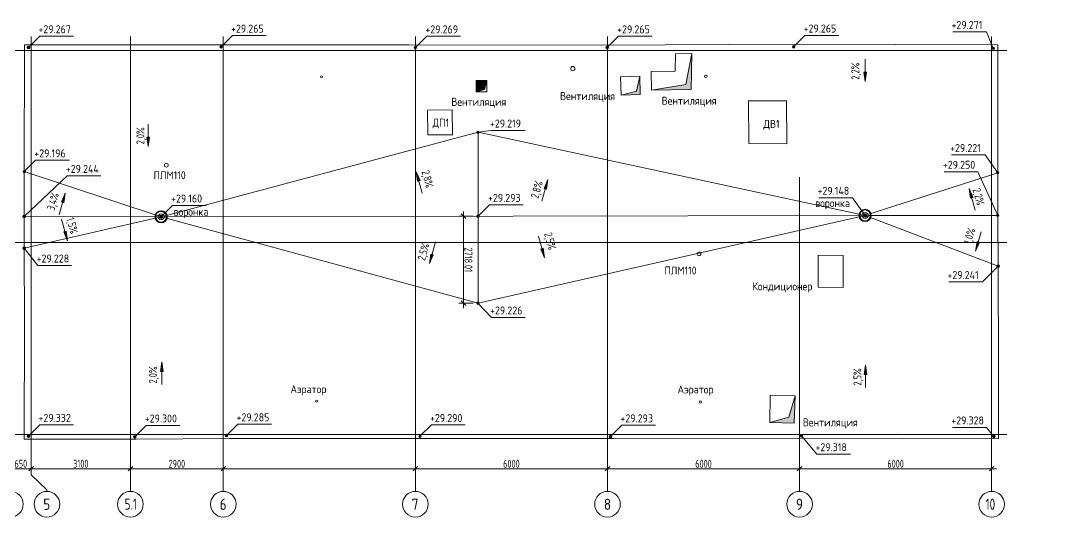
# Model space of a CAD drawing. Header units: millimetres. Extents: x -263990 to 193903, y -164417 to 240530.
# Drawn here: x 109992 to 142760, y -18263 to -2770 of the extents above; entities that cross this region are included whole.
import ezdxf
from ezdxf import colors
from ezdxf.entities.mleader import LeaderData, LeaderLine
from ezdxf.math import Vec2, Vec3

# ---------------------------------------------------------------- set-up
doc = ezdxf.new("R2010")
doc.units = ezdxf.units.MM
doc.header["$LTSCALE"] = 20
doc.layers.get('0').update_dxf_attribs({"lineweight": 0})
doc.layers.get('Defpoints').update_dxf_attribs({"color": 4})
doc.layers.add('Оси_марки', color=7, linetype='Continuous', lineweight=18)
doc.layers.add('Размеры', color=7, linetype='Continuous', lineweight=9)
doc.layers.add('Сантехнические приборы', color=7, linetype='Continuous', lineweight=18, true_color=0x0080c0)
doc.styles.add('GOST Common', font='gost-common.ttf', dxfattribs={"width": 0.9, "height": 350})
doc.styles.add('GOST Common_1', font='gost-common.ttf', dxfattribs={"width": 0.8, "height": 350})
doc.styles.add('GOST Common_2', font='gost-common.ttf', dxfattribs={"width": 0.9, "height": 250})
doc.styles.add('ISOCPEUR', font='isocpeur.ttf', dxfattribs={"width": 0.9, "height": 250})
doc.dimstyles.new('Основной_2_5_мм', dxfattribs={"dimscale": 304.8, "dimtxt": 251.428749, "dimasz": 0.463911, "dimexe": 0.492126, "dimexo": 0.492126, "dimgap": 0.098425, "dimtad": 1, "dimdec": 3, "dimrnd": 0.001, "dimdsep": 46, "dimtxsty": 'GOST Common_2', "dimblk1": 'OBLIQUE', "dimblk2": 'OBLIQUE', "dimsah": 1, "dimcen": 0.09, "dimdle": 0.492126, "dimazin": 2, "dimtfac": 1, "dimtdec": 4, "dimtix": 1, "dimtmove": 1, "dimatfit": 3, "dimfxl": 1, "dimtvp": 1, "dimtolj": 1, "dimtzin": 0, "dimlwd": 20, "dimlwe": 20, "dimarcsym": 2})

# ---------------------------------------------------------------- blocks, each defined once
blk = doc.blocks.new('Ось сетки - Круг_Ø8 мм-6577-_О__L1_0_000_')
at = {"layer": 'Оси_марки', "lineweight": 20}
for start, end in [(360, 180), (180, 360)]:
    blk.add_arc((0, 0), 4, start, end, dxfattribs=at)
blk = doc.blocks.new('_Oblique')
at = {"color": 0, "linetype": 'ByBlock', "lineweight": -2}
blk.add_line((-0.5, -0.5), (0.5, 0.5), dxfattribs=at)
blk = doc.blocks.new('109_Водосточная воронка - Радиус 70-1083720-_О__R_8_390_')
at = {"layer": 'Сантехнические приборы', "color": 7}
for radius in [191, 170, 50.8]:
    blk.add_circle((0, 0), radius, dxfattribs=at)
blk = doc.blocks.new('*D174')
at = {"layer": 'Defpoints', "color": 0, "transparency": 16777216}
for p in [(123814, -8867), (124268, -8867), (124267, -11585, 29176)]:
    blk.add_point(p, dxfattribs=at)
at = {"layer": 'Размеры', "color": 0, "lineweight": 20, "transparency": 16777216}
for p, q in [((123814, -11735), (123814, -8717)), ((124118, -8867), (123664, -8867)), ((124117, -11585), (123664, -11585))]:
    blk.add_line(p, q, dxfattribs=at)
at = {"layer": 'Размеры', "color": 0, "lineweight": 20, "transparency": 16777216, "xscale": 141.4, "yscale": 141.4, "zscale": 141.4}
for p, rotation in [((123814, -8867), 90), ((123814, -11585), 270)]:
    blk.add_blockref('_Oblique', p, dxfattribs=dict(at, rotation=rotation))
at = {"layer": 'Размеры', "color": 0, "lineweight": 20, "transparency": 16777216, "insert": (123969, -10226), "char_height": 250, "attachment_point": 5, "rotation": 270, "style": 'GOST Common_2'}
blk.add_mtext('\\A1;2718.01', dxfattribs=at)

msp = doc.modelspace()

# ---------------------------------------------------------------- hatches: boundary and pattern name
at = {"layer": 'Размеры', "lineweight": 20}
h = msp.add_hatch(color=256, dxfattribs=at)
edge = h.paths.add_edge_path(flags=0)
edge.add_arc((110225.11378, -3597.87035), 40, -0.000000005, 359.999999995)
h = msp.add_hatch(color=256, dxfattribs=at)
edge = h.paths.add_edge_path(flags=0)
edge.add_arc((116241.2601, -3580.74814), 40, -0.000000005, 359.999999995)
h = msp.add_hatch(color=256, dxfattribs=at)
edge = h.paths.add_edge_path(flags=0)
edge.add_arc((122311.64325, -3602.44071), 40, -0.000000005, 359.999999995)
h = msp.add_hatch(color=256, dxfattribs=at)
edge = h.paths.add_edge_path(flags=0)
edge.add_arc((128302.84402, -3601.62688), 40, -0.000000005, 359.999999995)
h = msp.add_hatch(color=256, dxfattribs=at)
edge = h.paths.add_edge_path(flags=0)
edge.add_arc((134126.42284, -3575.88), 40, -0.000000005, 359.999999995)
h = msp.add_hatch(color=256, dxfattribs=at)
edge = h.paths.add_edge_path(flags=0)
edge.add_arc((140362.87927, -3625.26133), 40, -0.000000005, 359.999999995)
h = msp.add_hatch(color=256, dxfattribs=at)
h.dxf.hatch_style = 1
h.paths.add_polyline_path([(130944.77169, -3785.14779), (130754.44991, -4748.91386), (129683.46937, -4926.03893), (130927.1311, -4910.60358)])
h = msp.add_hatch(color=256, dxfattribs=at)
h.dxf.hatch_style = 1
h.paths.add_polyline_path([(129335.04977, -5066.21376), (129320.76101, -4493.94528), (129320.17935, -4493.96063), (129219.72595, -4965.58364), (128735.65963, -5082.47386)])
for points in [[(136363.03663, -4663.73409), (136402.53238, -4363.73409), (136323.54088, -4363.73409)], [(113964.9789, -6695.55242), (114004.47465, -6395.55242), (113925.48315, -6395.55242)], [(122339.0087, -7478.32307), (122381.247, -7777.94924), (122457.35672, -7756.80765)], [(126451.95628, -7720.51035), (126333.60826, -7998.99493), (126409.71798, -8020.13652)], [(111373.77387, -8148.52979), (111253.80711, -8426.32089), (111329.7925, -8447.90507)], [(139604.22353, -8007.14609), (139648.2049, -8306.52136), (139724.19029, -8284.93718)], [(111445.72543, -9636.36614), (111401.74407, -9336.99086), (111325.75867, -9358.57504)], [(139810.38631, -9959.17769), (139930.35307, -9681.38659), (139854.36768, -9659.80241)], [(122751.33892, -10345.10355), (122869.68695, -10066.61897), (122793.57722, -10045.47738)], [(126349.34756, -10170.61509), (126307.10926, -9870.98893), (126230.99953, -9892.13052)], [(114392.06505, -13421.04255), (114352.5693, -13721.04255), (114431.5608, -13721.04255)], [(136369.80937, -13516.02213), (136330.31362, -13816.02213), (136409.30512, -13816.02213)]]:
    msp.add_hatch(color=256, dxfattribs=at).paths.add_polyline_path(points, flags=0)
h = msp.add_hatch(color=256, dxfattribs=at)
h.dxf.hatch_style = 1
h.paths.add_polyline_path([(124212.43492, -4626.81206), (124208.98429, -4982.04806), (124474.07093, -4911.3378), (124547.44639, -4632.8827)])
h = msp.add_hatch(color=256, dxfattribs=at)
edge = h.paths.add_edge_path(flags=0)
edge.add_arc((124267.84788, -6246.38647), 40, -0.000000005, 359.999999995)
h = msp.add_hatch(color=256, dxfattribs=at)
edge = h.paths.add_edge_path(flags=0)
edge.add_arc((110095.73445, -7475.07307), 40, -0.000000005, 359.999999995)
h = msp.add_hatch(color=256, dxfattribs=at)
edge = h.paths.add_edge_path(flags=0)
edge.add_arc((140499.58, -7507.82323), 40, -0.000000005, 359.999999995)
h = msp.add_hatch(color=256, dxfattribs=at)
edge = h.paths.add_edge_path(flags=0)
edge.add_arc((110092.93107, -8877.36501), 40, -0.000000005, 359.999999995)
h = msp.add_hatch(color=256, dxfattribs=at)
edge = h.paths.add_edge_path(flags=0)
edge.add_arc((114368.62955, -8885.91273), 40, -0.000000005, 359.999999995)
h = msp.add_hatch(color=256, dxfattribs=at)
edge = h.paths.add_edge_path(flags=0)
edge.add_arc((124267.84788, -8866.75802), 40, -0.000000005, 359.999999995)
h = msp.add_hatch(color=256, dxfattribs=at)
edge = h.paths.add_edge_path(flags=0)
edge.add_arc((136359.06377, -8843.36185), 40, -0.000000005, 359.999999995)
h = msp.add_hatch(color=256, dxfattribs=at)
edge = h.paths.add_edge_path(flags=0)
edge.add_arc((140500.19018, -8841.46717), 40, -0.000000005, 359.999999995)
h = msp.add_hatch(color=256, dxfattribs=at)
edge = h.paths.add_edge_path(flags=0)
edge.add_arc((110089.41076, -9866.99532), 40, -0.000000005, 359.999999995)
h = msp.add_hatch(color=256, dxfattribs=at)
edge = h.paths.add_edge_path(flags=0)
edge.add_arc((140511.94807, -10429.76581), 40, -0.000000005, 359.999999995)
h = msp.add_hatch(color=256, dxfattribs=at)
edge = h.paths.add_edge_path(flags=0)
edge.add_arc((124267.25991, -11584.76829), 40, -0.000000005, 359.999999995)
h = msp.add_hatch(color=256, dxfattribs=at)
h.dxf.hatch_style = 1
h.paths.add_polyline_path([(134176.25742, -14472.81722), (133975.61995, -15146.33924), (133379.12417, -15308.30051), (133379.12061, -15308.47435), (134141.89632, -15333.80303)])
h = msp.add_hatch(color=256, dxfattribs=at)
edge = h.paths.add_edge_path(flags=0)
edge.add_arc((110227.51537, -15738.54775), 40, -0.000000005, 359.999999995)
h = msp.add_hatch(color=256, dxfattribs=at)
edge = h.paths.add_edge_path(flags=0)
edge.add_arc((113545.8819, -15756.24148), 40, -0.000000005, 359.999999995)
h = msp.add_hatch(color=256, dxfattribs=at)
edge = h.paths.add_edge_path(flags=0)
edge.add_arc((116412.88963, -15719.81734), 40, -0.000000005, 359.999999995)
h = msp.add_hatch(color=256, dxfattribs=at)
edge = h.paths.add_edge_path(flags=0)
edge.add_arc((122455.43348, -15742.14453), 40, -0.000000005, 359.999999995)
h = msp.add_hatch(color=256, dxfattribs=at)
edge = h.paths.add_edge_path(flags=0)
edge.add_arc((128404.68139, -15751.54117), 40, -0.000000005, 359.999999995)
h = msp.add_hatch(color=256, dxfattribs=at)
edge = h.paths.add_edge_path(flags=0)
edge.add_arc((134372.90979, -15731.40876), 40, -0.000000005, 359.999999995)
h = msp.add_hatch(color=256, dxfattribs=at)
edge = h.paths.add_edge_path(flags=0)
edge.add_arc((140379.23856, -15744.73263), 40, -0.000000005, 359.999999995)

# ---------------------------------------------------------------- linework, layer by layer
for p, q in [((110225.11378, -3597.87035), (110579.9719, -3243.01223)), ((110311.64325, -16950.44209), (110311.64325, -3256.27129)), ((110579.9719, -3243.01223), (111632.54534, -3243.01223)), ((113411.64325, -17462.99997), (113411.64325, -3256.27129)), ((116241.2601, -3580.74814), (116596.11822, -3225.89002)), ((116311.64325, -17462.99997), (116311.64325, -3256.27129)), ((116596.11822, -3225.89002), (117648.69166, -3225.89002)), ((122311.64325, -3602.44071), (122666.50137, -3247.58259)), ((122311.64325, -17462.99997), (122311.64325, -3256.27129)), ((122666.50137, -3247.58259), (123719.07481, -3247.58259)), ((128302.84402, -3601.62688), (128657.70214, -3246.76876)), ((128311.64325, -17462.99997), (128311.64325, -3256.27129)), ((128657.70214, -3246.76876), (129710.27558, -3246.76876)), ((134126.42284, -3575.88), (134481.28096, -3221.02188)), ((134481.28096, -3221.02188), (135533.8544, -3221.02188)), ((139101.42061, -3110.47654), (140153.99405, -3110.47654)), ((140362.87927, -3625.26133), (140153.99405, -3110.47654)), ((140311.64325, -17462.99997), (140311.64325, -3256.27129)), ((94157.99999, -3690.217), (140786.26471, -3690.217)), ((134011.64325, -3700.217), (134011.64325, -3690.217)), ((140311.64325, -3690.217), (140311.64325, -3700.217)), ((136363.03663, -3963.73409), (136363.03663, -4663.73409)), ((136402.53238, -4363.73409), (136323.54088, -4363.73409)), ((136323.54088, -4363.73409), (136363.03663, -4663.73409)), ((136363.03663, -4663.73409), (136402.53238, -4363.73409)), ((113964.9789, -5995.55242), (113964.9789, -6695.55242)), ((124267.84788, -6246.38647, 29218.58679), (124683.15211, -6189.60119, 29218.58679)), ((124683.15211, -6189.60119, 29218.58679), (125735.72555, -6189.60119, 29218.58679)), ((114004.47465, -6395.55242), (113925.48315, -6395.55242)), ((113925.48315, -6395.55242), (113964.9789, -6695.55242)), ((113964.9789, -6695.55242), (114004.47465, -6395.55242)), ((110095.73445, -7475.07307, 29175.57371), (110450.59257, -7120.21495, 29175.57371)), ((110450.59257, -7120.21495, 29175.57371), (111503.16601, -7120.21495, 29175.57371)), ((139056.45356, -6954.58476, 10.58045), (140109.027, -6954.58476, 10.58045)), ((140499.58, -7507.82323, 29175.57371), (140109.027, -6954.58476, 10.58045)), ((122339.0087, -7478.32307), (122381.247, -7777.94924)), ((122457.35672, -7756.80765), (122339.0087, -7478.32307)), ((122526.3594, -8152.78561), (122339.0087, -7478.32307)), ((138830.55429, -7478.00269, -29164.99326), (139883.12773, -7478.00269, -29164.99326)), ((140500.19018, -8841.46717), (139883.12773, -7478.00269, -29164.99326)), ((110092.93107, -8877.36501, 29175.57371), (111435.37044, -7605.50398, 29175.57371)), ((111435.37044, -7605.50398, 29175.57371), (112487.94388, -7605.50398, 29175.57371)), ((122381.247, -7777.94924), (122457.35672, -7756.80765)), ((126264.60557, -8394.97289), (126451.95628, -7720.51035)), ((126451.95628, -7720.51035), (126333.60826, -7998.99493)), ((126409.71798, -8020.13652), (126451.95628, -7720.51035)), ((134311.64325, -17462.99997), (134311.64325, -7653.03424)), ((111182.50105, -8821.89055), (111373.77387, -8148.52979)), ((111373.77387, -8148.52979), (111253.80711, -8426.32089)), ((111329.7925, -8447.90507), (111373.77387, -8148.52979)), ((126333.60826, -7998.99493), (126409.71798, -8020.13652)), ((139604.22353, -8007.14609), (139648.2049, -8306.52136)), ((139724.19029, -8284.93718), (139604.22353, -8007.14609)), ((139795.49634, -8680.50685), (139604.22353, -8007.14609)), ((124267.84788, -8866.75802, 29175.57371), (124622.706, -8511.8999, 29175.57371)), ((124622.706, -8511.8999, 29175.57371), (125675.27944, -8511.8999, 29175.57371)), ((134915.93733, -8290.12338), (135968.51077, -8290.12338)), ((136359.06377, -8843.36185, 29164.99326), (135968.51077, -8290.12338)), ((139648.2049, -8306.52136), (139724.19029, -8284.93718)), ((114368.62955, -8885.91273, 29175.57371), (114723.48767, -8531.05461, 29175.57371)), ((114723.48767, -8531.05461, 29175.57371), (115776.06111, -8531.05461, 29175.57371)), ((111254.45262, -8963.00538), (111445.72543, -9636.36614)), ((111401.74407, -9336.99086), (111325.75867, -9358.57504)), ((111325.75867, -9358.57504), (111445.72543, -9636.36614)), ((111445.72543, -9636.36614), (111401.74407, -9336.99086)), ((126161.99685, -9496.15256), (126349.34756, -10170.61509)), ((139981.14207, -9358.04561), (139810.38631, -9959.17769)), ((94157.99999, -9690.217), (140786.26471, -9690.217)), ((122938.68963, -9670.64101), (122751.33892, -10345.10355)), ((139854.36768, -9659.80241), (139810.38631, -9959.17769)), ((139810.38631, -9959.17769), (139930.35307, -9681.38659)), ((139930.35307, -9681.38659), (139854.36768, -9659.80241)), ((110089.41076, -9866.99532), (110522.77008, -10405.00714, 29175.57371)), ((122792.08286, -10049.79234), (122749.84456, -10349.4185)), ((122749.84456, -10349.4185), (122868.19258, -10070.93393)), ((122868.19258, -10070.93393), (122792.08286, -10049.79234)), ((126307.10926, -9870.98893), (126230.99953, -9892.13052)), ((126230.99953, -9892.13052), (126349.34756, -10170.61509)), ((126349.34756, -10170.61509), (126307.10926, -9870.98893)), ((110522.77008, -10405.00714, 29175.57371), (111575.34352, -10405.00714, 29175.57371)), ((140511.94807, -10429.76581, -1.47694), (140025.50812, -10921.47774, -29164.99326)), ((138972.93468, -10921.47774, -29164.99326), (140025.50812, -10921.47774, -29164.99326)), ((124267.25991, -11584.76829, 29175.57371), (124688.10765, -12027.36882, 29175.57371)), ((124688.10765, -12027.36882, 29175.57371), (125740.6811, -12027.36882, 29175.57371)), ((114392.06505, -13421.04255), (114352.5693, -13721.04255)), ((114431.5608, -13721.04255), (114392.06505, -13421.04255)), ((114392.06505, -14121.04255), (114392.06505, -13421.04255)), ((114352.5693, -13721.04255), (114431.5608, -13721.04255)), ((136369.80937, -13516.02213), (136330.31362, -13816.02213)), ((136409.30512, -13816.02213), (136369.80937, -13516.02213)), ((136369.80937, -14216.02213), (136369.80937, -13516.02213)), ((136330.31362, -13816.02213), (136409.30512, -13816.02213)), ((110227.51537, -15738.54775), (110582.37349, -15383.68963)), ((110582.37349, -15383.68963), (111634.94693, -15383.68963)), ((116412.88963, -15719.81734), (116767.74775, -15364.95922)), ((116767.74775, -15364.95922), (117820.32119, -15364.95922)), ((122455.43348, -15742.14453), (122810.2916, -15387.28641)), ((122810.2916, -15387.28641), (123862.86504, -15387.28641)), ((128404.68139, -15751.54117), (128759.53951, -15396.68305)), ((128759.53951, -15396.68305), (129812.11295, -15396.68305)), ((94157.99999, -15690.217), (140786.26471, -15690.217)), ((113545.8819, -15756.24148), (113900.74002, -15401.38336)), ((113900.74002, -15401.38336), (114953.31346, -15401.38336)), ((139093.7488, -15462.64712), (140146.32224, -15462.64712)), ((140379.23856, -15744.73263), (140146.32224, -15462.64712)), ((134372.90979, -15731.40876), (134851.07358, -16298.28253)), ((134851.07358, -16298.28253), (135903.64702, -16298.28253)), ((109511.64325, -16754.95252), (110461.64325, -16754.95252)), ((110161.64325, -16754.95252), (113561.64325, -16754.95252)), ((110311.64325, -16804.96762), (110311.64325, -16904.95252)), ((110311.64325, -16804.96762), (110311.64325, -16904.95252)), ((110311.64325, -16950.44209), (110802.07024, -17412.19997)), ((113261.64325, -16754.95252), (116461.64325, -16754.95252)), ((113411.64325, -16804.96762), (113411.64325, -16904.95252)), ((116161.64325, -16754.95252), (122461.64325, -16754.95252)), ((116311.64325, -16804.96762), (116311.64325, -16904.95252)), ((122161.64325, -16754.95252), (128461.64325, -16754.95252)), ((122311.64325, -16804.96762), (122311.64325, -16904.95252)), ((122311.64325, -16804.96762), (122311.64325, -16904.95252)), ((128161.64325, -16754.95252), (134461.64325, -16754.95252)), ((128311.64325, -16804.96762), (128311.64325, -16904.95252)), ((128311.64325, -16804.96762), (128311.64325, -16904.95252)), ((134161.64325, -16754.95252), (140461.64325, -16754.95252)), ((134311.64325, -16804.96762), (134311.64325, -16904.95252)), ((134311.64325, -16804.96762), (134311.64325, -16904.95252)), ((140311.64325, -16804.96762), (140311.64325, -16904.95252)), ((110802.07024, -17412.19997), (110802.07024, -17462.99997))]:
    msp.add_line(p, q, dxfattribs=at)
msp.add_lwpolyline([(110102.8183, -3515.12779), (116096.11222, -3516.3327), (122122.09706, -3516.20391), (128118.2009, -3528.85099), (134111.99342, -3497.24695), (140504.30659, -3517.97263), (140499.57392, -7494.54369), (140500.24197, -8954.6632), (140511.96785, -10429.79382), (140526.37715, -13531.17826), (140526.66729, -15824.85604), (134441.08145, -15799.83396), (128510.54489, -15810.75245), (122511.00061, -15815.0681), (116511.93867, -15808.31673), (113589.3011, -15828.84496), (110096.82248, -15835.78554), (110102.20502, -12244.74125), (110090.95582, -9865.45025), (110095.73452, -7475.07307)], close=True, dxfattribs=at)
for points in [[(130927.1311, -4910.60358), (130944.77169, -3785.14779), (130441.05239, -3791.39955), (130426.16597, -4338.61536), (129679.34443, -4347.88431), (129683.46937, -4926.03893), (130927.1311, -4910.60358)], [(129683.46937, -4926.03893), (130754.44991, -4748.91386), (130944.77169, -3785.14779)], [(129335.04977, -5066.21376), (128735.65963, -5082.47386), (128720.12418, -4509.79645), (129320.76101, -4493.94528), (129335.04977, -5066.21376)], [(128735.65963, -5082.47386), (129219.72595, -4965.58364), (129320.17935, -4493.96063)], [(124542.05533, -4981.42078), (124547.44639, -4632.8827), (124212.43492, -4626.81206), (124208.98429, -4982.04806), (124542.05533, -4981.42078)], [(124208.98429, -4982.04806), (124474.07093, -4911.3378), (124547.44639, -4632.8827)], [(123457.23312, -5545.92931), (122689.73797, -5553.79205), (122698.40351, -6325.07699), (123471.0202, -6326.42591), (123457.23312, -5545.92931)], [(132729.58371, -6594.2682), (133912.80123, -6605.87209), (133904.03042, -5267.61011), (132717.1611, -5261.68177), (132729.58371, -6594.2682)], [(110095.73452, -7475.07307), (114281.74872, -8857.22608)], [(110090.95582, -9865.45025), (114279.44367, -8906.33528)], [(114277.13546, -8885.72982), (110092.93114, -8877.36501)], [(134890.496, -11083.02538), (135673.23033, -11095.36107), (135678.80021, -10099.25159), (134896.10611, -10079.72244), (134890.496, -11083.02538)], [(134896.10611, -10079.72244), (134890.496, -11083.02538)], [(133378.55331, -15308.45551), (133975.61995, -15146.33924), (134176.25742, -14472.81722)], [(134141.89632, -15333.80303), (134176.25742, -14472.81722), (133396.5161, -14458.41541), (133379.12061, -15308.47435), (134141.89632, -15333.80303)]]:
    msp.add_lwpolyline(points, dxfattribs=at)
for points, elevation in [([(124267.84788, -6246.38647), (114457.03525, -8862.34027)], 29218.58679), ([(124267.84788, -6246.38647), (124267.84788, -11584.63499)], 29225.98359), ([(124267.84788, -6246.38647), (136269.94823, -8824.22144)], 29218.58679), ([(136445.81068, -8815.38132), (140499.58, -7507.82323)], 29175.57371), ([(136267.91606, -8843.53822), (114460.1238, -8885.73569)], 29175.57371), ([(136450.21164, -8843.32015), (140500.19018, -8841.46717)], 29164.99326), ([(124267.84788, -11584.63499), (114456.90247, -8909.97765)], 29225.98359), ([(136270.1718, -8863.51509), (124267.84788, -11584.63499)], 29175.57371), ([(140511.96785, -10429.79382), (136444.21048, -8875.88836)], 29213.44926)]:
    msp.add_lwpolyline(points, dxfattribs=dict(at, elevation=elevation))
for centre, radius in [((110225.11378, -3597.87035), 40), ((116241.2601, -3580.74814), 40), ((122311.64325, -3602.44071), 40), ((128302.84402, -3601.62688), 40), ((134126.42284, -3575.88), 40), ((140362.87927, -3625.26133), 40), ((127228.55066, -4256.86827, 29275.27943), 65.1013), ((119381.80469, -4517.06812, 29252.49712), 30.69386), ((131383.88746, -4499.33812, 29259.91873), 37.49129), ((124267.84788, -6246.38647, 29218.58679), 40), ((110095.73445, -7475.07307, 29175.57371), 40), ((114531.89197, -7272.29195, 29195.88151), 59.69138), ((140499.58, -7507.82323, 29175.57371), 40), ((110092.93107, -8877.36501, 29175.57371), 40), ((114368.62963, -8885.91273, 29159.68432), 91.49434), ((114368.62955, -8885.91273, 29175.57371), 40), ((124267.84788, -8866.75802, 29175.57371), 40), ((136359.06377, -8843.36185, 29164.99326), 91.14788), ((136359.06377, -8843.36185, 29164.99326), 40), ((140500.19018, -8841.46717), 40), ((110089.41076, -9866.99532), 40), ((131169.92057, -10043.15242, 29241.40281), 59.39888), ((140511.94807, -10429.76581, -1.47694), 40), ((124267.25991, -11584.76829, 29175.57371), 40), ((119227.60993, -14644.1015, 29271.70203), 33.22716), ((131212.17198, -14671.2943, 29285.73607), 36.27308), ((110227.51537, -15738.54775), 40), ((113545.8819, -15756.24148), 40), ((116412.88963, -15719.81734), 40), ((122455.43348, -15742.14453), 40), ((128404.68139, -15751.54117), 40), ((134372.90979, -15731.40876), 40), ((140379.23856, -15744.73263), 40)]:
    msp.add_circle(centre, radius, dxfattribs=at)
for start, end in [(359.999999997, 179.999999997), (179.999999997, 359.999999997)]:
    msp.add_arc((110802.07024, -17862.99997), 400, start, end, dxfattribs=at)

# ---------------------------------------------------------------- block references
for p in [(114368.62963, -8885.91273, 29159.68432), (136359.06377, -8843.36185, 29218.58679)]:
    msp.add_blockref('109_Водосточная воронка - Радиус 70-1083720-_О__R_8_390_', p, dxfattribs=at)
for name, p, xscale, yscale, zscale in [('_Oblique', (110311.64325, -16754.95252), 141.4, 141.4, 141.4), ('_Oblique', (113411.64325, -16754.95252), 141.4, 141.4, 141.4), ('_Oblique', (116311.64325, -16754.95252), 141.4, 141.4, 141.4), ('_Oblique', (122311.64325, -16754.95252), 141.4, 141.4, 141.4), ('_Oblique', (128311.64325, -16754.95252), 141.4, 141.4, 141.4), ('_Oblique', (134311.64325, -16754.95252), 141.4, 141.4, 141.4), ('_Oblique', (140311.64325, -16754.95252), 141.4, 141.4, 141.4), ('Ось сетки - Круг_Ø8 мм-6577-_О__L1_0_000_', (109661.64325, -17862.99997), 99.99999999999994, 99.99999999999994, 99.99999999999994), ('Ось сетки - Круг_Ø8 мм-6577-_О__L1_0_000_', (113411.64325, -17862.99997), 99.99999999999994, 99.99999999999994, 99.99999999999994), ('Ось сетки - Круг_Ø8 мм-6577-_О__L1_0_000_', (116311.64325, -17862.99997), 99.99999999999994, 99.99999999999994, 99.99999999999994), ('Ось сетки - Круг_Ø8 мм-6577-_О__L1_0_000_', (122311.64325, -17862.99997), 99.99999999999994, 99.99999999999994, 99.99999999999994), ('Ось сетки - Круг_Ø8 мм-6577-_О__L1_0_000_', (128311.64325, -17862.99997), 99.99999999999994, 99.99999999999994, 99.99999999999994), ('Ось сетки - Круг_Ø8 мм-6577-_О__L1_0_000_', (134311.64325, -17862.99997), 99.99999999999994, 99.99999999999994, 99.99999999999994), ('Ось сетки - Круг_Ø8 мм-6577-_О__L1_0_000_', (140311.64325, -17862.99997), 99.99999999999994, 99.99999999999994, 99.99999999999994)]:
    msp.add_blockref(name, p, dxfattribs=dict(at, xscale=xscale, yscale=yscale, zscale=zscale))
at = {"layer": 'Размеры', "lineweight": 20, "xscale": 141.4, "yscale": 141.4, "zscale": 141.4, "rotation": 180}
for p in [(110311.64325, -16754.95252), (113411.64325, -16754.95252), (116311.64325, -16754.95252), (122311.64325, -16754.95252), (128311.64325, -16754.95252), (134311.64325, -16754.95252)]:
    msp.add_blockref('_Oblique', p, dxfattribs=at)

# ---------------------------------------------------------------- texts
at = {"layer": 'Размеры', "lineweight": 20, "char_height": 250, "width": 1266.66625, "attachment_point": 1, "rotation": 359.999999995, "style": 'ISOCPEUR'}
for s, insert in [('+29.267', (110537.24265, -2902.54339, -29175.57371)), ('+29.265', (116553.38896, -2885.42118, -29175.57371)), ('+29.269', (122623.77212, -2907.11375, -29175.57371)), ('+29.265', (128614.97288, -2906.29992, -29175.57371)), ('+29.265', (134438.55171, -2880.55304, -29175.57371)), ('+29.271', (139058.69136, -2770.0077, -29175.57371)), ('Вентиляция', (123432.84665, -5170.42643)), ('Вентиляция', (126830.12704, -4990.05915)), ('Вентиляция', (130004.23521, -5135.84974)), ('ДП1', (122852.58679, -5820.76328)), ('+29.219', (124640.42286, -5849.13235, 43.01308)), ('ДВ1', (133184.14158, -5861.87709)), ('+29.196', (110407.86331, -6779.74611)), ('+29.221', (139013.7243, -6614.11592, -29164.99326)), ('+29.250', (138787.82504, -7137.53385, -58340.56697)), ('+29.244', (111392.64118, -7265.03514)), ('ПЛМ110', (114133.90219, -7462.58437)), ('+29.160', (114680.75842, -8190.58577)), ('+29.293', (124579.97674, -8171.43106)), ('+29.148', (134873.20808, -7949.65454, -29175.57371)), ('воронка', (134798.34647, -8331.68461)), ('воронка', (114760.46064, -8604.17554)), ('+29.228', (110480.04082, -10064.5383)), ('ПЛМ110', (130090.58622, -10439.15681)), ('+29.241', (138930.20543, -10581.00889, -58340.56697)), ('Кондиционер', (132837.44014, -10932.66107)), ('+29.226', (124645.3784, -11686.89998)), ('Аэратор', (118411.12968, -14144.003)), ('Аэратор', (130501.64722, -14153.07949)), ('+29.332', (110539.64423, -15043.22079, -29175.57371)), ('+29.300', (113858.01076, -15060.91452, -29175.57371)), ('+29.285', (116725.01849, -15024.49038, -29175.57371)), ('+29.290', (122767.56234, -15046.81757, -29175.57371)), ('+29.293', (128716.81025, -15056.21421, -29175.57371)), ('Вентиляция', (134412.00358, -15181.94048)), ('+29.328', (139051.01954, -15122.17828, -29175.57371)), ('+29.318', (134808.34433, -15957.81369, -29175.57371))]:
    msp.add_mtext(s, dxfattribs=dict(at, insert=insert))
at = {"layer": 'Размеры', "lineweight": 20, "char_height": 250, "attachment_point": 1, "line_spacing_factor": 1.022761, "style": 'GOST Common_2'}
for s, insert, width, rotation in [('2,2%', (135928, -4602), 712.0296956, 89.999999995), ('2,0%', (113597, -6622), 712.0296956, 89.999999995), ('2,8%', (122740, -7407), 790.4736451, 285.524110992), ('2,8%', (125909, -8264), 790.4736451, 74.475888998), ('3,4%', (110794, -8637), 790.4736451, 74.142433396), ('2,2%', (139952, -7967), 790.4736451, 285.857566594), ('1,5%', (111646.01705, -8880.46985), 790.4736451, 285.857566594), ('2,5%', (126573, -9351), 790.4736451, 285.524110992), ('1,0%', (139430, -9690.217), 790.4736451, 74.142433396), ('2,5%', (122371, -10205), 790.4736451, 74.475888998), ('2,0%', (113991, -14091), 712.0296956, 89.999999995), ('2,5%', (135995, -14157), 712.0296956, 89.999999995)]:
    msp.add_mtext(s, dxfattribs=dict(at, insert=insert, width=width, rotation=rotation))
at = {"layer": 'Размеры', "lineweight": 20}
for s, insert, char_height, width, attachment_point, style in [('\\A1;650', (109986.64325, -16599.95252), 250, 567.6323623, 5, 'GOST Common_1'), ('\\A1;3100', (111861.64325, -16599.95252), 250, 756.8431497, 5, 'GOST Common_1'), ('\\A1;2900', (114861.64325, -16599.95252), 250, 756.8431497, 5, 'GOST Common_1'), ('\\A1;6000', (125311.64325, -16599.95252), 250, 756.8431497, 5, 'GOST Common_1'), ('\\A1;6000', (131311.64325, -16599.95252), 250, 756.8431497, 5, 'GOST Common_1'), ('\\A1;6000', (137311.64325, -16599.95252), 250, 756.8431497, 5, 'GOST Common_1'), ('\\fGOST Common|b0|i0|c204|p34|;\\W.9;5', (110688.28957, -17690.46661), 350, 274.177125, 1, 'GOST Common'), ('5.1', (113228.86259, -17685.46661), 350, 274.177125, 1, 'GOST Common'), ('\\fGOST Common|b0|i0|c204|p34|;\\W.9;6', (116197.86259, -17690.46661), 350, 274.177125, 1, 'GOST Common'), ('\\fGOST Common|b0|i0|c204|p34|;\\W.9;7', (122197.86259, -17690.46661), 350, 274.177125, 1, 'GOST Common'), ('\\fGOST Common|b0|i0|c204|p34|;\\W.9;8', (128197.86259, -17690.46661), 350, 274.177125, 1, 'GOST Common'), ('\\fGOST Common|b0|i0|c204|p34|;\\W.9;9', (134197.86259, -17690.46661), 350, 274.177125, 1, 'GOST Common'), ('10', (140120.46259, -17690.46661), 350, 461.772, 1, 'GOST Common')]:
    msp.add_mtext(s, dxfattribs=dict(at, insert=insert, char_height=char_height, width=width, attachment_point=attachment_point, style=style))

# ---------------------------------------------------------------- dimensions: what is measured, and where the dimension line sits
dim = msp.add_linear_dim(base=(123813.72894, -8866.75802), p1=(124267.25991, -11584.76829, 29175.57371), p2=(124267.84788, -8866.75802), angle=90, dimstyle='Основной_2_5_мм', override={"dimpost": '<>', "dimfxl": 5000}, dxfattribs=at)
dim.commit()
dim.dimension.update_dxf_attribs({"geometry": '*D174', "text_midpoint": (123968.72894, -10225.76315)})

# ---------------------------------------------------------------- leaders
ml = msp.add_multileader_mtext('Standard')
ml.set_content('кондиционер', color=256, style='ISOCPEUR')
ml.set_leader_properties(lineweight=9)
ml.build(insert=Vec2(0, 0))
ml.multileader.update_dxf_attribs({"has_dogleg": 0, "text_left_attachment_type": 6, "text_right_attachment_type": 6, "arrow_head_size": 100})
ctx = ml.context
ctx.base_point, ctx.char_height, ctx.arrow_head_size, ctx.landing_gap_size, ctx.plane_origin = Vec3(145584.61299, -5128.94341), 350, 100, 200, Vec3(144765.39024, -6455.45994)
ctx.left_attachment, ctx.right_attachment = 6, 6
notes = []
notes.append((ctx, [(0, (1, 1, 0), (137584.61299, -5128.94341), (1, 0), 8000, [(0, [(145182.01522, -7341.4335)], 0, [])])]))
ctx.mtext.insert, ctx.mtext.line_spacing_factor, ctx.mtext.flow_direction = Vec3(145784.61299, -4673.94341), 0.7, 5
ml = msp.add_multileader_mtext('Standard')
ml.set_content('кондиционер', color=256, style='ISOCPEUR')
ml.set_leader_properties(lineweight=9)
ml.build(insert=Vec2(0, 0))
ml.multileader.update_dxf_attribs({"has_dogleg": 0, "text_left_attachment_type": 6, "text_right_attachment_type": 6, "arrow_head_size": 100})
ctx = ml.context
ctx.base_point, ctx.char_height, ctx.arrow_head_size, ctx.landing_gap_size, ctx.plane_origin = Vec3(147662.67539, -6324.36693), 350, 100, 200, Vec3(146864.33951, -7049.2035)
ctx.left_attachment, ctx.right_attachment = 6, 6
notes.append((ctx, [(0, (1, 1, 0), (139662.67539, -6324.36693), (1, 0), 8000, [(0, [(146864.33951, -7049.2035)], 0, [])])]))
ctx.mtext.insert, ctx.mtext.line_spacing_factor, ctx.mtext.flow_direction = Vec3(147862.67539, -5869.36693), 0.7, 5
ml = msp.add_multileader_mtext('Standard')
ml.set_content('вент.\\Pшахта', color=256, style='ISOCPEUR')
ml.set_leader_properties(lineweight=9)
ml.build(insert=Vec2(0, 0))
ml.multileader.update_dxf_attribs({"has_dogleg": 0, "text_left_attachment_type": 6, "text_right_attachment_type": 6, "arrow_head_size": 100})
ctx = ml.context
ctx.base_point, ctx.char_height, ctx.arrow_head_size, ctx.landing_gap_size, ctx.plane_origin = Vec3(146455.16481, -10495.61661), 350, 100, 200, Vec3(145884.48954, -9481.81312)
ctx.left_attachment, ctx.right_attachment = 6, 6
notes.append((ctx, [(0, (1, 1, 0), (138455.16481, -10495.61661), (1, 0), 8000, [(0, [(145884.48954, -9481.81312)], 0, [])])]))
ctx.mtext.insert, ctx.mtext.line_spacing_factor, ctx.mtext.flow_direction = Vec3(146655.16481, -10075.61661), 0.7, 5
for ctx, leaders in notes:
    for number, flags, end, landing, length, lines in leaders:
        leader = LeaderData()
        leader.index, (leader.has_last_leader_line, leader.has_dogleg_vector, leader.attachment_direction) = number, flags
        leader.last_leader_point, leader.dogleg_vector, leader.dogleg_length = Vec3(end), Vec3(landing), length
        for number, points, colour, breaks in lines:
            line = LeaderLine()
            line.index, line.vertices, line.color, line.breaks = number, Vec3.list(points), colors.encode_raw_color(colour), breaks
            leader.lines.append(line)
        ctx.leaders.append(leader)

doc.saveas('drawing.dxf')
